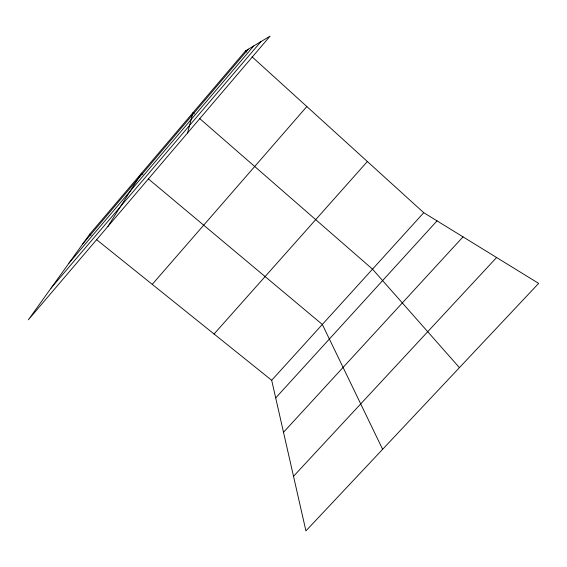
<?xml version="1.0" encoding="UTF-8"?>
<svg xmlns="http://www.w3.org/2000/svg" width="567" height="567" viewBox="0 0 567 567"><rect width="100%" height="100%" fill="white"/><g stroke="black" fill="none" stroke-linecap="round" stroke-linejoin="round"><path stroke-width="0.85" d="M187.542 132.99L192.978 112.705L194.311 113.861M107.78 226.602L141.566 173.19L142.919 174.324M89.742 234.164L28.35 319.816L270.083 36.125L245.532 50.874L89.742 234.164L91.117 235.27M82.747 243.93L248.282 49.223M68.976 263.131L253.732 45.948M51.044 288.156L260.898 41.639M152.247 284.358L306.832 106.539M214.057 333.998L367.373 161.51M271.685 380.28L423.747 212.696L538.65 283.394L305.925 530.875L271.685 380.28L96.61 239.678M275.697 397.935L437.029 220.868M283.507 432.281L463.019 236.857M293.515 476.301L496.593 257.517M148.32 178.846L322.332 324.459L382.633 449.305M199.619 118.489L372.519 269.148L459.433 367.636M245.532 50.874L246.836 52.065M252.053 56.799L423.747 212.696"/></g></svg>
